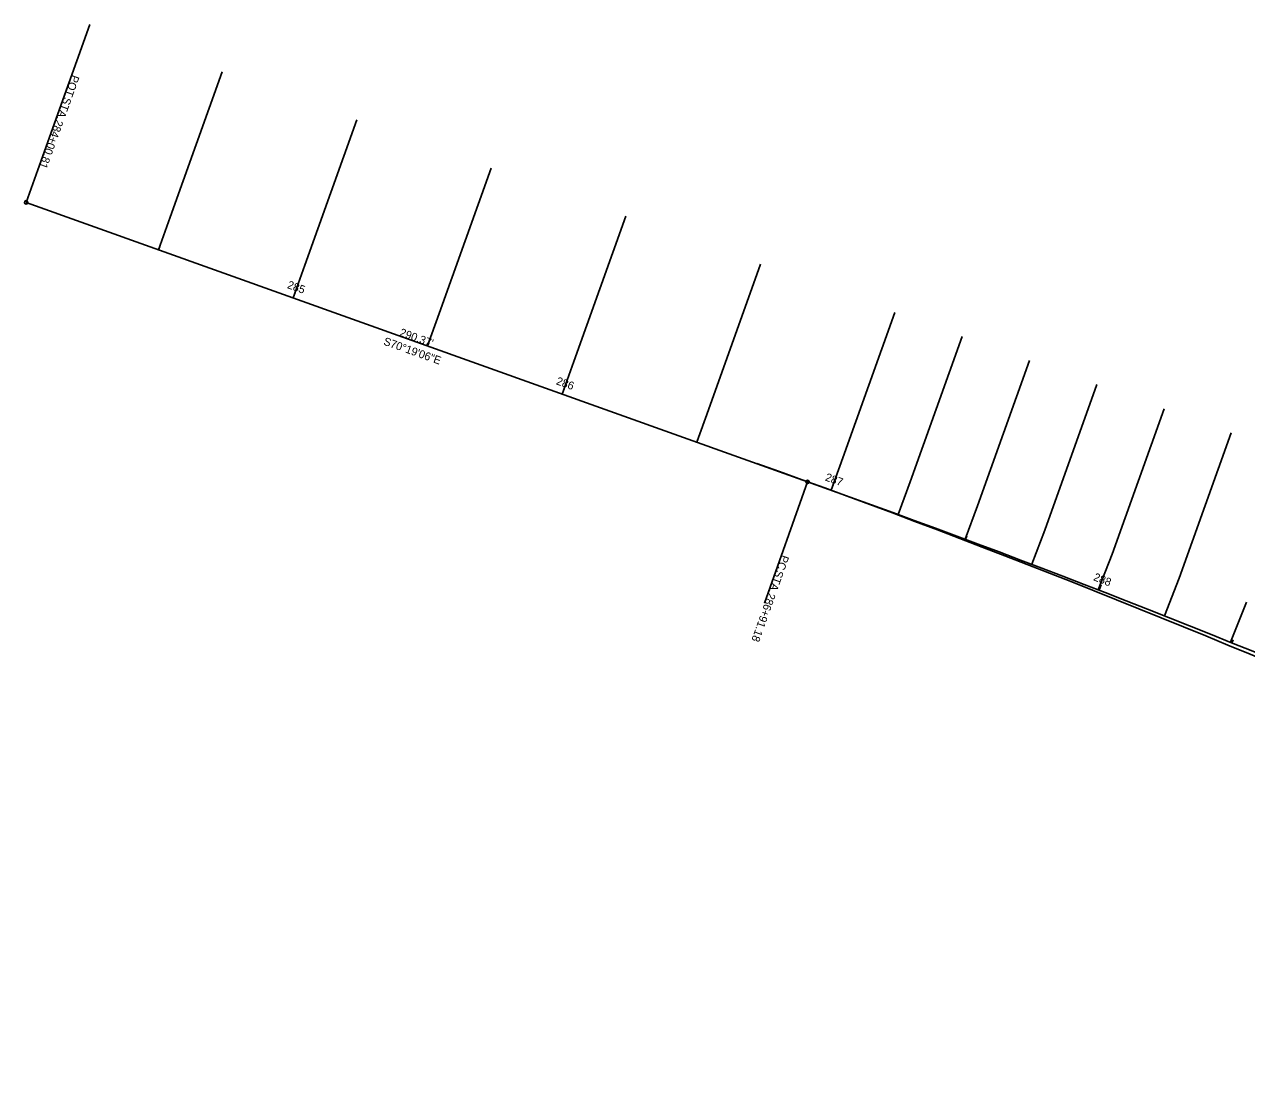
# Model space of a CAD drawing. Extents: x 218759 to 219955, y 545664 to 547981.
# Drawn here: x 218758.6 to 219186.2, y 547609.2 to 547981.2 of the extents above; entities that cross this region are included whole.
import ezdxf

# ---------------------------------------------------------------- set-up
doc = ezdxf.new("R2010")
doc.units = 0
for name, color, linetype in [('_CIVIL_CONSTRUCTION', 7, 'Continuous'), ('PF_X_Ground_Line', 7, 'Continuous'), ('RW_X_CL', 7, 'Continuous'), ('RW_X_CL_100_Cardinal_Points', 7, 'Continuous'), ('RW_X_CL_100_Curve_Data', 7, 'Continuous'), ('SC_Scratch1', 7, 'Continuous')]:
    doc.layers.add(name, color=color, linetype=linetype)

msp = doc.modelspace()

# ---------------------------------------------------------------- linework, layer by layer
at = {"layer": '_CIVIL_CONSTRUCTION'}
for p, q in [((218759.18, 547918.92), (218774.34, 547961.29)), ((219032.59, 547821.12), (219017.55, 547778.71))]:
    msp.add_line(p, q, dxfattribs=at)
for centre in [(218759.18, 547918.92), (219032.59, 547821.12)]:
    msp.add_circle(centre, 0.6, dxfattribs=at)
at = {"layer": 'PF_X_Ground_Line'}
for p, q in [((218781.44, 547981.16), (218763.26, 547930.32)), ((218827.76, 547964.59), (218809.58, 547913.75)), ((218874.84, 547947.75), (218856.65, 547896.91)), ((218763.26, 547930.32), (218759.18, 547918.92)), ((218921.92, 547930.92), (218903.73, 547880.07)), ((218809.58, 547913.75), (218805.5, 547902.35)), ((218969, 547914.08), (218950.81, 547863.23)), ((218856.65, 547896.91), (218852.58, 547885.51)), ((219016.08, 547897.24), (218997.89, 547846.39)), ((218903.73, 547880.07), (218899.66, 547868.67)), ((219063.16, 547880.4), (219044.97, 547829.55)), ((219086.7, 547871.98), (219068.51, 547821.13)), ((218950.81, 547863.23), (218946.74, 547851.83)), ((219110.24, 547863.56), (219092.05, 547812.71)), ((219133.78, 547855.14), (219115.59, 547804.29)), ((218997.89, 547846.39), (218993.81, 547834.99)), ((219157.32, 547846.72), (219139.13, 547795.87)), ((219180.85, 547838.3), (219162.67, 547787.45)), ((219044.97, 547829.55), (219040.9, 547818.17)), ((219068.51, 547821.13), (219064.34, 547809.7)), ((219092.05, 547812.71), (219087.72, 547801.08)), ((219115.59, 547804.29), (219111.03, 547792.3)), ((219139.13, 547795.87), (219134.27, 547783.36)), ((219162.67, 547787.45), (219157.44, 547774.27)), ((219186.21, 547779.03), (219180.54, 547765.02))]:
    msp.add_line(p, q, dxfattribs=at)
at = {"layer": 'RW_X_CL'}
msp.add_line((218759.18, 547918.92), (219032.59, 547821.12), dxfattribs=at)
msp.add_line((218759.18, 547918.92), (219032.59, 547821.12), dxfattribs=at)
for centre, radius, start, end in [((217796.33, 544420.95), 3618, 61.7907, 70.31845), ((217823.88, 544410.28), 3618.68, 62.44541, 70.4871), ((217823.88, 544410.28), 3618.68, 62.44541, 70.4871)]:
    msp.add_arc(centre, radius, start, end, dxfattribs=at)
at = {"layer": 'RW_X_CL_100_Curve_Data'}
for p, q in [((218805.5, 547902.35), (218805.9, 547903.48)), ((218852.57, 547885.51), (218853.25, 547887.4)), ((218899.65, 547868.67), (218900.06, 547869.8)), ((218946.73, 547851.83), (218947.41, 547853.72)), ((218993.81, 547834.99), (218994.22, 547836.12)), ((219040.9, 547818.17), (219041.57, 547820.05)), ((219087.87, 547801.03), (219088.28, 547802.15)), ((219134.59, 547783.24), (219135.32, 547785.1)), ((219181.07, 547764.81), (219181.52, 547765.92))]:
    msp.add_line(p, q, dxfattribs=at)

# ---------------------------------------------------------------- texts
at = {"layer": '_CIVIL_CONSTRUCTION'}
for s, rotation, p in [('POT', 250.3183, (218775.25, 547963.73)), (' STA. ', 250.3183, (218772.83, 547956.95)), ('284+00.81', 250.3183, (218769.64, 547948.05)), ('PC', 250.4871, (219023.56, 547795.78)), (' STA. ', 250.4871, (219022.03, 547791.46)), ('286+91.18', 250.4871, (219018.88, 547782.55))]:
    msp.add_text(s, height=2.8, rotation=rotation, dxfattribs=at).set_placement(p)
at = {"layer": 'RW_X_CL_100_Cardinal_Points'}
msp.add_text("290.37'", height=2.8, rotation=340.3183, dxfattribs=at).set_placement((218889.61, 547872.31))
at = {"layer": 'RW_X_CL_100_Curve_Data'}
for s, rotation, p in [('285', 340.3183, (218850.3, 547888.98)), ('286', 340.3183, (218944.41, 547855.32)), ('287', 340.3475, (219038.52, 547821.67)), ('288', 338.7641, (219132.39, 547786.78))]:
    msp.add_text(s, height=2.8, rotation=rotation, dxfattribs=at).set_placement(p)
at = {"layer": 'SC_Scratch1'}
msp.add_text('S70°19\'06"E', height=2.8, rotation=340.3183, dxfattribs=at).set_placement((218883.97, 547869.19))

doc.saveas('drawing.dxf')
